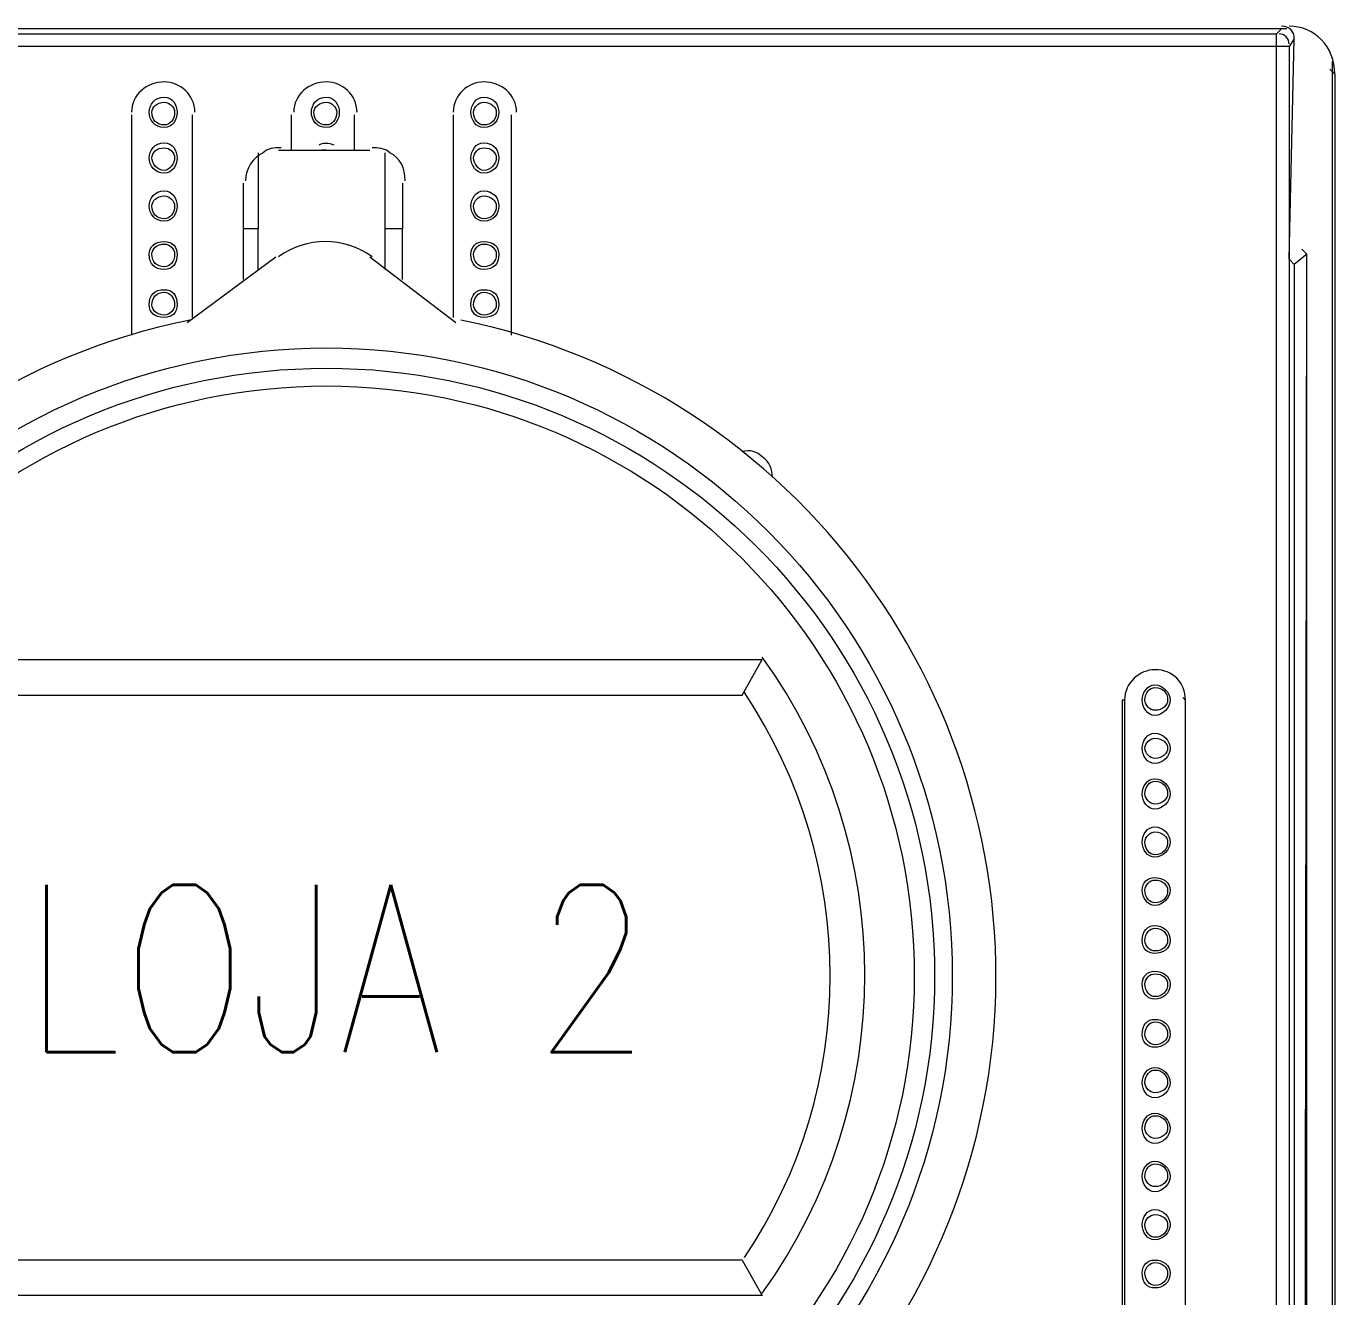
# Model space of a CAD drawing. Header units: metres. Extents: x 2999 to 3164, y 1641 to 1678.
# Drawn here: x 3003.373 to 3004.174, y 1651.827 to 1652.605 of the extents above; entities that cross this region are included whole.
import ezdxf

# ---------------------------------------------------------------- set-up
doc = ezdxf.new("R2010")
doc.units = ezdxf.units.M
doc.linetypes.add('CONTORNO_QUADRO_T', pattern=[0.35, 0.2, -0.15])
doc.styles.add('ROMANS', font='ROMANS.shx', dxfattribs={"width": 0.8, "height": 0.1})

msp = doc.modelspace()

# ---------------------------------------------------------------- linework, layer by layer
at = {"color": 7, "linetype": 'Continuous', "lineweight": 20, "true_color": 0x000007}
for points in [[(3004.14495, 1652.60358), (3002.96392, 1652.60358), (3002.96392, 1652.60358)], [(3004.14185, 1652.60358), (3002.96702, 1652.60358), (3002.96702, 1652.60358)], [(3004.13874, 1652.60047), (3004.14185, 1652.60358), (3004.14185, 1652.60358)], [(3002.96857, 1652.60047), (3004.13874, 1652.60047), (3004.13874, 1652.60047)], [(3004.13874, 1652.59271), (3002.96857, 1652.59271), (3002.96857, 1652.60047)], [(3004.1465, 1652.59271), (3004.13874, 1652.59271), (3004.13874, 1652.60047)], [(3004.14961, 1652.45925), (3004.1465, 1652.46235), (3004.14961, 1652.59737), (3004.1465, 1652.59271), (3004.1465, 1650.87005)], [(3004.13874, 1650.87005), (3004.13874, 1652.59271), (3004.13874, 1652.59271)], [(3004.17444, 1652.57564), (3004.17133, 1652.57875), (3004.17133, 1652.57875)], [(3004.17288, 1652.5834), (3004.17288, 1650.15771), (3004.17288, 1650.15771)], [(3004.17444, 1652.57564), (3004.17444, 1650.15616), (3004.17444, 1650.15616)], [(3003.43726, 1652.55081), (3003.43726, 1652.41579), (3003.43726, 1652.41579)], [(3003.47451, 1652.42666), (3003.47451, 1652.55081), (3003.47451, 1652.55081)], [(3003.53503, 1652.55081), (3003.53503, 1652.52909), (3003.53503, 1652.52909)], [(3003.57383, 1652.52909), (3003.57383, 1652.55081), (3003.57383, 1652.55081)], [(3003.63436, 1652.55081), (3003.63436, 1652.42666), (3003.63436, 1652.42666)], [(3003.67005, 1652.41579), (3003.67005, 1652.55081), (3003.67005, 1652.55081)], [(3003.52727, 1652.52909), (3003.58314, 1652.52909), (3003.58314, 1652.52909)], [(3003.55676, 1652.52909), (3003.55521, 1652.52909), (3003.55366, 1652.52909)], [(3003.51486, 1652.52753), (3003.51486, 1652.48097), (3003.51486, 1652.48097)], [(3003.59246, 1652.52753), (3003.59246, 1652.48097), (3003.59246, 1652.48097)], [(3003.50555, 1652.50891), (3003.50555, 1652.48097), (3003.50555, 1652.48097)], [(3003.60332, 1652.50891), (3003.60332, 1652.48097), (3003.60332, 1652.48097)], [(3003.51486, 1652.45614), (3003.51486, 1652.48097), (3003.50555, 1652.48097), (3003.50555, 1652.44994)], [(3003.60332, 1652.44994), (3003.60332, 1652.48097), (3003.59246, 1652.48097), (3003.59246, 1652.45614)], [(3004.15736, 1650.21979), (3004.15736, 1652.46546), (3004.14961, 1652.45925), (3004.14961, 1650.21979)], [(3004.15736, 1650.21979), (3004.15426, 1650.22134), (3004.15736, 1652.46546), (3004.15426, 1652.46856)], [(3003.4714, 1652.42355), (3003.52572, 1652.4639), (3003.52572, 1652.4639)], [(3003.58314, 1652.4639), (3003.63591, 1652.42355), (3003.63591, 1652.42355)], [(3003.28672, 1652.21714), (3003.8237, 1652.21714), (3003.8237, 1652.21714)], [(3003.29759, 1652.19542), (3003.81128, 1652.19542), (3003.8237, 1652.21714)], [(3004.04562, 1652.19231), (3004.04407, 1652.19231), (3004.04407, 1652.19231)], [(3004.04407, 1652.19231), (3004.04407, 1651.53273), (3004.04407, 1651.53273)], [(3004.04562, 1652.19231), (3004.04562, 1651.53273), (3004.04562, 1651.53273)], [(3004.08287, 1652.19231), (3004.08132, 1652.19386), (3004.08132, 1652.19386)], [(3004.08287, 1651.53273), (3004.08287, 1652.19231), (3004.08287, 1652.19231)], [(3004.08287, 1651.53273), (3004.08287, 1652.19231), (3004.08287, 1652.19231)], [(3003.81128, 1651.84933), (3003.29759, 1651.84933), (3003.29759, 1651.84933)], [(3003.81128, 1651.84933), (3003.8237, 1651.8276), (3003.8237, 1651.8276)], [(3003.8237, 1651.8276), (3003.28672, 1651.8276), (3003.28672, 1651.8276)]]:
    msp.add_lwpolyline(points, dxfattribs=at)
for points in [[(3004.14961, 1652.59737), (3004.14961, 1652.60203), (3004.1465, 1652.60513), (3004.14185, 1652.60513)], [(3004.17444, 1652.57564), (3004.17444, 1652.59271), (3004.16202, 1652.60513), (3004.1465, 1652.60513)], [(3004.17444, 1652.57564), (3004.17444, 1652.59271), (3004.16202, 1652.60513), (3004.1465, 1652.60513)], [(3004.1465, 1652.59427), (3004.1465, 1652.59737), (3004.1434, 1652.60047), (3004.14029, 1652.60047)], [(3003.52883, 1652.53064), (3003.52417, 1652.53064), (3003.52107, 1652.53064), (3003.51796, 1652.52753)], [(3003.56142, 1652.53219), (3003.55831, 1652.53374), (3003.55366, 1652.53374), (3003.55211, 1652.53219)], [(3003.59556, 1652.52753), (3003.59246, 1652.53064), (3003.5878, 1652.53064), (3003.5847, 1652.53064)], [(3003.51796, 1652.52753), (3003.51175, 1652.52443), (3003.5071, 1652.51822), (3003.5071, 1652.51046)], [(3003.60487, 1652.51046), (3003.60487, 1652.51822), (3003.60177, 1652.52443), (3003.59556, 1652.52753)], [(3003.5847, 1652.4639), (3003.56762, 1652.47632), (3003.54435, 1652.47632), (3003.52727, 1652.4639)], [(3003.8237, 1651.82916), (3003.9075, 1651.94555), (3003.9075, 1652.1023), (3003.8237, 1652.2187)], [(3003.81283, 1651.85088), (3003.88267, 1651.95486), (3003.88267, 1652.09144), (3003.81283, 1652.19697)]]:
    msp.add_open_spline(points, degree=3, dxfattribs=at)
for points, knots in [([(3003.47606, 1652.55236), (3003.47606, 1652.56323), (3003.46675, 1652.57099), (3003.45744, 1652.57099), (3003.45744, 1652.57099), (3003.44657, 1652.57099), (3003.43726, 1652.56323), (3003.43726, 1652.55236)], [0, 0, 0, 0, 0.125, 0.125, 0.125, 0.125001, 1, 1, 1, 1]), ([(3003.57538, 1652.55236), (3003.57538, 1652.56323), (3003.56607, 1652.57099), (3003.55676, 1652.57099), (3003.55676, 1652.57099), (3003.5459, 1652.57099), (3003.53659, 1652.56323), (3003.53659, 1652.55236)], [0, 0, 0, 0, 0.125, 0.125, 0.125, 0.125001, 1, 1, 1, 1]), ([(3003.67316, 1652.55236), (3003.67316, 1652.56323), (3003.66385, 1652.57099), (3003.65298, 1652.57099), (3003.65298, 1652.57099), (3003.64367, 1652.57099), (3003.63436, 1652.56323), (3003.63436, 1652.55236)], [0, 0, 0, 0, 0.125, 0.125, 0.125, 0.125001, 1, 1, 1, 1]), ([(3003.4652, 1652.55236), (3003.4652, 1652.55702), (3003.46209, 1652.56168), (3003.45744, 1652.56168), (3003.45744, 1652.56168), (3003.45123, 1652.56168), (3003.44812, 1652.55702), (3003.44812, 1652.55236), (3003.44812, 1652.55236), (3003.44812, 1652.54771), (3003.45123, 1652.54305), (3003.45744, 1652.54305), (3003.45744, 1652.54305), (3003.46209, 1652.54305), (3003.4652, 1652.54771), (3003.4652, 1652.55236)], [0, 0, 0, 0, 0.0625, 0.0625, 0.0625, 0.062501, 0.125, 0.125, 0.125, 0.125001, 0.1875, 0.1875, 0.1875, 0.187501, 1, 1, 1, 1]), ([(3003.56452, 1652.55236), (3003.56452, 1652.55702), (3003.56142, 1652.56168), (3003.55676, 1652.56168), (3003.55676, 1652.56168), (3003.55055, 1652.56168), (3003.54745, 1652.55702), (3003.54745, 1652.55236), (3003.54745, 1652.55236), (3003.54745, 1652.54771), (3003.55055, 1652.54305), (3003.55676, 1652.54305), (3003.55676, 1652.54305), (3003.56142, 1652.54305), (3003.56452, 1652.54771), (3003.56452, 1652.55236)], [0, 0, 0, 0, 0.0625, 0.0625, 0.0625, 0.062501, 0.125, 0.125, 0.125, 0.125001, 0.1875, 0.1875, 0.1875, 0.187501, 1, 1, 1, 1]), ([(3003.66229, 1652.55236), (3003.66229, 1652.55702), (3003.65919, 1652.56168), (3003.65298, 1652.56168), (3003.65298, 1652.56168), (3003.64833, 1652.56168), (3003.64522, 1652.55702), (3003.64522, 1652.55236), (3003.64522, 1652.55236), (3003.64522, 1652.54771), (3003.64833, 1652.54305), (3003.65298, 1652.54305), (3003.65298, 1652.54305), (3003.65919, 1652.54305), (3003.66229, 1652.54771), (3003.66229, 1652.55236)], [0, 0, 0, 0, 0.0625, 0.0625, 0.0625, 0.062501, 0.125, 0.125, 0.125, 0.125001, 0.1875, 0.1875, 0.1875, 0.187501, 1, 1, 1, 1]), ([(3003.46364, 1652.55236), (3003.46364, 1652.55547), (3003.46054, 1652.55857), (3003.45744, 1652.55857), (3003.45744, 1652.55857), (3003.45278, 1652.55857), (3003.44968, 1652.55547), (3003.44968, 1652.55236), (3003.44968, 1652.55236), (3003.44968, 1652.54771), (3003.45278, 1652.5446), (3003.45744, 1652.5446), (3003.45744, 1652.5446), (3003.46054, 1652.5446), (3003.46364, 1652.54771), (3003.46364, 1652.55236)], [0, 0, 0, 0, 0.0625, 0.0625, 0.0625, 0.062501, 0.125, 0.125, 0.125, 0.125001, 0.1875, 0.1875, 0.1875, 0.187501, 1, 1, 1, 1]), ([(3003.56297, 1652.55236), (3003.56297, 1652.55547), (3003.55987, 1652.55857), (3003.55676, 1652.55857), (3003.55676, 1652.55857), (3003.55211, 1652.55857), (3003.549, 1652.55547), (3003.549, 1652.55236), (3003.549, 1652.55236), (3003.549, 1652.54771), (3003.55211, 1652.5446), (3003.55676, 1652.5446), (3003.55676, 1652.5446), (3003.55987, 1652.5446), (3003.56297, 1652.54771), (3003.56297, 1652.55236)], [0, 0, 0, 0, 0.0625, 0.0625, 0.0625, 0.062501, 0.125, 0.125, 0.125, 0.125001, 0.1875, 0.1875, 0.1875, 0.187501, 1, 1, 1, 1]), ([(3003.66074, 1652.55236), (3003.66074, 1652.55547), (3003.65764, 1652.55857), (3003.65298, 1652.55857), (3003.65298, 1652.55857), (3003.64988, 1652.55857), (3003.64677, 1652.55547), (3003.64677, 1652.55236), (3003.64677, 1652.55236), (3003.64677, 1652.54771), (3003.64988, 1652.5446), (3003.65298, 1652.5446), (3003.65298, 1652.5446), (3003.65764, 1652.5446), (3003.66074, 1652.54771), (3003.66074, 1652.55236)], [0, 0, 0, 0, 0.0625, 0.0625, 0.0625, 0.062501, 0.125, 0.125, 0.125, 0.125001, 0.1875, 0.1875, 0.1875, 0.187501, 1, 1, 1, 1]), ([(3003.4652, 1652.52443), (3003.4652, 1652.52909), (3003.46209, 1652.53374), (3003.45744, 1652.53374), (3003.45744, 1652.53374), (3003.45123, 1652.53374), (3003.44812, 1652.52909), (3003.44812, 1652.52443), (3003.44812, 1652.52443), (3003.44812, 1652.51977), (3003.45123, 1652.51512), (3003.45744, 1652.51512), (3003.45744, 1652.51512), (3003.46209, 1652.51512), (3003.4652, 1652.51977), (3003.4652, 1652.52443)], [0, 0, 0, 0, 0.0625, 0.0625, 0.0625, 0.062501, 0.125, 0.125, 0.125, 0.125001, 0.1875, 0.1875, 0.1875, 0.187501, 1, 1, 1, 1]), ([(3003.46364, 1652.52443), (3003.46364, 1652.52753), (3003.46054, 1652.53064), (3003.45744, 1652.53064), (3003.45744, 1652.53064), (3003.45278, 1652.53064), (3003.44968, 1652.52753), (3003.44968, 1652.52443), (3003.44968, 1652.52443), (3003.44968, 1652.52133), (3003.45278, 1652.51667), (3003.45744, 1652.51667), (3003.45744, 1652.51667), (3003.46054, 1652.51667), (3003.46364, 1652.52133), (3003.46364, 1652.52443)], [0, 0, 0, 0, 0.0625, 0.0625, 0.0625, 0.062501, 0.125, 0.125, 0.125, 0.125001, 0.1875, 0.1875, 0.1875, 0.187501, 1, 1, 1, 1]), ([(3003.66229, 1652.52443), (3003.66229, 1652.52909), (3003.65919, 1652.53374), (3003.65298, 1652.53374), (3003.65298, 1652.53374), (3003.64833, 1652.53374), (3003.64522, 1652.52909), (3003.64522, 1652.52443), (3003.64522, 1652.52443), (3003.64522, 1652.51977), (3003.64833, 1652.51512), (3003.65298, 1652.51512), (3003.65298, 1652.51512), (3003.65919, 1652.51512), (3003.66229, 1652.51977), (3003.66229, 1652.52443)], [0, 0, 0, 0, 0.0625, 0.0625, 0.0625, 0.062501, 0.125, 0.125, 0.125, 0.125001, 0.1875, 0.1875, 0.1875, 0.187501, 1, 1, 1, 1]), ([(3003.66074, 1652.52443), (3003.66074, 1652.52753), (3003.65764, 1652.53064), (3003.65298, 1652.53064), (3003.65298, 1652.53064), (3003.64988, 1652.53064), (3003.64677, 1652.52753), (3003.64677, 1652.52443), (3003.64677, 1652.52443), (3003.64677, 1652.52133), (3003.64988, 1652.51667), (3003.65298, 1652.51667), (3003.65298, 1652.51667), (3003.65764, 1652.51667), (3003.66074, 1652.52133), (3003.66074, 1652.52443)], [0, 0, 0, 0, 0.0625, 0.0625, 0.0625, 0.062501, 0.125, 0.125, 0.125, 0.125001, 0.1875, 0.1875, 0.1875, 0.187501, 1, 1, 1, 1]), ([(3003.4652, 1652.49494), (3003.4652, 1652.4996), (3003.46209, 1652.50425), (3003.45744, 1652.50425), (3003.45744, 1652.50425), (3003.45123, 1652.50425), (3003.44812, 1652.4996), (3003.44812, 1652.49494), (3003.44812, 1652.49494), (3003.44812, 1652.49029), (3003.45123, 1652.48563), (3003.45744, 1652.48563), (3003.45744, 1652.48563), (3003.46209, 1652.48563), (3003.4652, 1652.49029), (3003.4652, 1652.49494)], [0, 0, 0, 0, 0.0625, 0.0625, 0.0625, 0.062501, 0.125, 0.125, 0.125, 0.125001, 0.1875, 0.1875, 0.1875, 0.187501, 1, 1, 1, 1]), ([(3003.46364, 1652.49494), (3003.46364, 1652.49805), (3003.46054, 1652.50115), (3003.45744, 1652.50115), (3003.45744, 1652.50115), (3003.45278, 1652.50115), (3003.44968, 1652.49805), (3003.44968, 1652.49494), (3003.44968, 1652.49494), (3003.44968, 1652.49029), (3003.45278, 1652.48718), (3003.45744, 1652.48718), (3003.45744, 1652.48718), (3003.46054, 1652.48718), (3003.46364, 1652.49029), (3003.46364, 1652.49494)], [0, 0, 0, 0, 0.0625, 0.0625, 0.0625, 0.062501, 0.125, 0.125, 0.125, 0.125001, 0.1875, 0.1875, 0.1875, 0.187501, 1, 1, 1, 1]), ([(3003.66229, 1652.49494), (3003.66229, 1652.4996), (3003.65919, 1652.50425), (3003.65298, 1652.50425), (3003.65298, 1652.50425), (3003.64833, 1652.50425), (3003.64522, 1652.4996), (3003.64522, 1652.49494), (3003.64522, 1652.49494), (3003.64522, 1652.49029), (3003.64833, 1652.48563), (3003.65298, 1652.48563), (3003.65298, 1652.48563), (3003.65919, 1652.48563), (3003.66229, 1652.49029), (3003.66229, 1652.49494)], [0, 0, 0, 0, 0.0625, 0.0625, 0.0625, 0.062501, 0.125, 0.125, 0.125, 0.125001, 0.1875, 0.1875, 0.1875, 0.187501, 1, 1, 1, 1]), ([(3003.66074, 1652.49494), (3003.66074, 1652.49805), (3003.65764, 1652.50115), (3003.65298, 1652.50115), (3003.65298, 1652.50115), (3003.64988, 1652.50115), (3003.64677, 1652.49805), (3003.64677, 1652.49494), (3003.64677, 1652.49494), (3003.64677, 1652.49029), (3003.64988, 1652.48718), (3003.65298, 1652.48718), (3003.65298, 1652.48718), (3003.65764, 1652.48718), (3003.66074, 1652.49029), (3003.66074, 1652.49494)], [0, 0, 0, 0, 0.0625, 0.0625, 0.0625, 0.062501, 0.125, 0.125, 0.125, 0.125001, 0.1875, 0.1875, 0.1875, 0.187501, 1, 1, 1, 1]), ([(3003.4652, 1652.46546), (3003.4652, 1652.47011), (3003.46209, 1652.47321), (3003.45744, 1652.47321), (3003.45744, 1652.47321), (3003.45123, 1652.47321), (3003.44812, 1652.47011), (3003.44812, 1652.46546), (3003.44812, 1652.46546), (3003.44812, 1652.45925), (3003.45123, 1652.45614), (3003.45744, 1652.45614), (3003.45744, 1652.45614), (3003.46209, 1652.45614), (3003.4652, 1652.45925), (3003.4652, 1652.46546)], [0, 0, 0, 0, 0.0625, 0.0625, 0.0625, 0.062501, 0.125, 0.125, 0.125, 0.125001, 0.1875, 0.1875, 0.1875, 0.187501, 1, 1, 1, 1]), ([(3003.66229, 1652.46546), (3003.66229, 1652.47011), (3003.65919, 1652.47321), (3003.65298, 1652.47321), (3003.65298, 1652.47321), (3003.64833, 1652.47321), (3003.64522, 1652.47011), (3003.64522, 1652.46546), (3003.64522, 1652.46546), (3003.64522, 1652.45925), (3003.64833, 1652.45614), (3003.65298, 1652.45614), (3003.65298, 1652.45614), (3003.65919, 1652.45614), (3003.66229, 1652.45925), (3003.66229, 1652.46546)], [0, 0, 0, 0, 0.0625, 0.0625, 0.0625, 0.062501, 0.125, 0.125, 0.125, 0.125001, 0.1875, 0.1875, 0.1875, 0.187501, 1, 1, 1, 1]), ([(3003.46364, 1652.46546), (3003.46364, 1652.46856), (3003.46054, 1652.47166), (3003.45744, 1652.47166), (3003.45744, 1652.47166), (3003.45278, 1652.47166), (3003.44968, 1652.46856), (3003.44968, 1652.46546), (3003.44968, 1652.46546), (3003.44968, 1652.4608), (3003.45278, 1652.4577), (3003.45744, 1652.4577), (3003.45744, 1652.4577), (3003.46054, 1652.4577), (3003.46364, 1652.4608), (3003.46364, 1652.46546)], [0, 0, 0, 0, 0.0625, 0.0625, 0.0625, 0.062501, 0.125, 0.125, 0.125, 0.125001, 0.1875, 0.1875, 0.1875, 0.187501, 1, 1, 1, 1]), ([(3003.66074, 1652.46546), (3003.66074, 1652.46856), (3003.65764, 1652.47166), (3003.65298, 1652.47166), (3003.65298, 1652.47166), (3003.64988, 1652.47166), (3003.64677, 1652.46856), (3003.64677, 1652.46546), (3003.64677, 1652.46546), (3003.64677, 1652.4608), (3003.64988, 1652.4577), (3003.65298, 1652.4577), (3003.65298, 1652.4577), (3003.65764, 1652.4577), (3003.66074, 1652.4608), (3003.66074, 1652.46546)], [0, 0, 0, 0, 0.0625, 0.0625, 0.0625, 0.062501, 0.125, 0.125, 0.125, 0.125001, 0.1875, 0.1875, 0.1875, 0.187501, 1, 1, 1, 1]), ([(3003.4652, 1652.43442), (3003.4652, 1652.44062), (3003.46209, 1652.44373), (3003.45744, 1652.44373), (3003.45744, 1652.44373), (3003.45123, 1652.44373), (3003.44812, 1652.44062), (3003.44812, 1652.43442), (3003.44812, 1652.43442), (3003.44812, 1652.42976), (3003.45123, 1652.42666), (3003.45744, 1652.42666), (3003.45744, 1652.42666), (3003.46209, 1652.42666), (3003.4652, 1652.42976), (3003.4652, 1652.43442)], [0, 0, 0, 0, 0.0625, 0.0625, 0.0625, 0.062501, 0.125, 0.125, 0.125, 0.125001, 0.1875, 0.1875, 0.1875, 0.187501, 1, 1, 1, 1]), ([(3003.46364, 1652.43442), (3003.46364, 1652.43907), (3003.46054, 1652.44218), (3003.45744, 1652.44218), (3003.45744, 1652.44218), (3003.45278, 1652.44218), (3003.44968, 1652.43907), (3003.44968, 1652.43442), (3003.44968, 1652.43442), (3003.44968, 1652.43131), (3003.45278, 1652.42821), (3003.45744, 1652.42821), (3003.45744, 1652.42821), (3003.46054, 1652.42821), (3003.46364, 1652.43131), (3003.46364, 1652.43442)], [0, 0, 0, 0, 0.0625, 0.0625, 0.0625, 0.062501, 0.125, 0.125, 0.125, 0.125001, 0.1875, 0.1875, 0.1875, 0.187501, 1, 1, 1, 1]), ([(3003.66229, 1652.43442), (3003.66229, 1652.44062), (3003.65919, 1652.44373), (3003.65298, 1652.44373), (3003.65298, 1652.44373), (3003.64833, 1652.44373), (3003.64522, 1652.44062), (3003.64522, 1652.43442), (3003.64522, 1652.43442), (3003.64522, 1652.42976), (3003.64833, 1652.42666), (3003.65298, 1652.42666), (3003.65298, 1652.42666), (3003.65919, 1652.42666), (3003.66229, 1652.42976), (3003.66229, 1652.43442)], [0, 0, 0, 0, 0.0625, 0.0625, 0.0625, 0.062501, 0.125, 0.125, 0.125, 0.125001, 0.1875, 0.1875, 0.1875, 0.187501, 1, 1, 1, 1]), ([(3003.66074, 1652.43442), (3003.66074, 1652.43907), (3003.65764, 1652.44218), (3003.65298, 1652.44218), (3003.65298, 1652.44218), (3003.64988, 1652.44218), (3003.64677, 1652.43907), (3003.64677, 1652.43442), (3003.64677, 1652.43442), (3003.64677, 1652.43131), (3003.64988, 1652.42821), (3003.65298, 1652.42821), (3003.65298, 1652.42821), (3003.65764, 1652.42821), (3003.66074, 1652.43131), (3003.66074, 1652.43442)], [0, 0, 0, 0, 0.0625, 0.0625, 0.0625, 0.062501, 0.125, 0.125, 0.125, 0.125001, 0.1875, 0.1875, 0.1875, 0.187501, 1, 1, 1, 1]), ([(3003.47296, 1652.4251), (3003.26655, 1652.3832), (3003.12687, 1652.19076), (3003.1486, 1651.9828), (3003.1486, 1651.9828), (3003.16877, 1651.77329), (3003.3457, 1651.61344), (3003.55676, 1651.61344), (3003.55676, 1651.61344), (3003.76627, 1651.61344), (3003.9432, 1651.77329), (3003.96492, 1651.9828), (3003.96492, 1651.9828), (3003.9851, 1652.19076), (3003.84542, 1652.3832), (3003.63901, 1652.4251)], [0, 0, 0, 0, 0.0625, 0.0625, 0.0625, 0.062501, 0.125, 0.125, 0.125, 0.125001, 0.1875, 0.1875, 0.1875, 0.187501, 1, 1, 1, 1]), ([(3003.94009, 1652.02315), (3003.94009, 1652.23577), (3003.76783, 1652.40803), (3003.55676, 1652.40803), (3003.55676, 1652.40803), (3003.34414, 1652.40803), (3003.17188, 1652.23577), (3003.17188, 1652.02315), (3003.17188, 1652.02315), (3003.17188, 1651.81209), (3003.34414, 1651.63982), (3003.55676, 1651.63982), (3003.55676, 1651.63982), (3003.76783, 1651.63982), (3003.94009, 1651.81209), (3003.94009, 1652.02315)], [0, 0, 0, 0, 0.0625, 0.0625, 0.0625, 0.062501, 0.125, 0.125, 0.125, 0.125001, 0.1875, 0.1875, 0.1875, 0.187501, 1, 1, 1, 1]), ([(3003.92923, 1652.02315), (3003.92923, 1652.22956), (3003.76162, 1652.39562), (3003.55676, 1652.39562), (3003.55676, 1652.39562), (3003.35035, 1652.39562), (3003.18429, 1652.22956), (3003.18429, 1652.02315), (3003.18429, 1652.02315), (3003.18429, 1651.81829), (3003.35035, 1651.65068), (3003.55676, 1651.65068), (3003.55676, 1651.65068), (3003.76162, 1651.65068), (3003.92923, 1651.81829), (3003.92923, 1652.02315)], [0, 0, 0, 0, 0.0625, 0.0625, 0.0625, 0.062501, 0.125, 0.125, 0.125, 0.125001, 0.1875, 0.1875, 0.1875, 0.187501, 1, 1, 1, 1]), ([(3003.91681, 1652.02315), (3003.91681, 1652.22335), (3003.75541, 1652.38475), (3003.55676, 1652.38475), (3003.55676, 1652.38475), (3003.35656, 1652.38475), (3003.19516, 1652.22335), (3003.19516, 1652.02315), (3003.19516, 1652.02315), (3003.19516, 1651.8245), (3003.35656, 1651.6631), (3003.55676, 1651.6631), (3003.55676, 1651.6631), (3003.75541, 1651.6631), (3003.91681, 1651.8245), (3003.91681, 1652.02315)], [0, 0, 0, 0, 0.0625, 0.0625, 0.0625, 0.062501, 0.125, 0.125, 0.125, 0.125001, 0.1875, 0.1875, 0.1875, 0.187501, 1, 1, 1, 1]), ([(3003.8299, 1652.32888), (3003.8299, 1652.33354), (3003.82835, 1652.3382), (3003.8237, 1652.3413), (3003.8237, 1652.3413), (3003.82059, 1652.3444), (3003.81594, 1652.34596), (3003.81128, 1652.3444)], [0, 0, 0, 0, 0.125, 0.125, 0.125, 0.125001, 1, 1, 1, 1]), ([(3004.08287, 1652.19231), (3004.08287, 1652.20318), (3004.07511, 1652.21094), (3004.06425, 1652.21094), (3004.06425, 1652.21094), (3004.05494, 1652.21094), (3004.04562, 1652.20318), (3004.04562, 1652.19231)], [0, 0, 0, 0, 0.125, 0.125, 0.125, 0.125001, 1, 1, 1, 1]), ([(3004.08287, 1652.19231), (3004.08287, 1652.20318), (3004.07511, 1652.21094), (3004.06425, 1652.21094), (3004.06425, 1652.21094), (3004.05494, 1652.21094), (3004.04562, 1652.20318), (3004.04562, 1652.19231)], [0, 0, 0, 0, 0.125, 0.125, 0.125, 0.125001, 1, 1, 1, 1]), ([(3004.07356, 1652.19231), (3004.07356, 1652.19697), (3004.0689, 1652.20162), (3004.06425, 1652.20162), (3004.06425, 1652.20162), (3004.05959, 1652.20162), (3004.05649, 1652.19697), (3004.05649, 1652.19231), (3004.05649, 1652.19231), (3004.05649, 1652.18766), (3004.05959, 1652.183), (3004.06425, 1652.183), (3004.06425, 1652.183), (3004.0689, 1652.183), (3004.07356, 1652.18766), (3004.07356, 1652.19231)], [0, 0, 0, 0, 0.0625, 0.0625, 0.0625, 0.062501, 0.125, 0.125, 0.125, 0.125001, 0.1875, 0.1875, 0.1875, 0.187501, 1, 1, 1, 1]), ([(3004.07201, 1652.19231), (3004.07201, 1652.19697), (3004.0689, 1652.20007), (3004.06425, 1652.20007), (3004.06425, 1652.20007), (3004.06114, 1652.20007), (3004.05804, 1652.19697), (3004.05804, 1652.19231), (3004.05804, 1652.19231), (3004.05804, 1652.18921), (3004.06114, 1652.1861), (3004.06425, 1652.1861), (3004.06425, 1652.1861), (3004.0689, 1652.1861), (3004.07201, 1652.18921), (3004.07201, 1652.19231)], [0, 0, 0, 0, 0.0625, 0.0625, 0.0625, 0.062501, 0.125, 0.125, 0.125, 0.125001, 0.1875, 0.1875, 0.1875, 0.187501, 1, 1, 1, 1]), ([(3004.07356, 1652.16283), (3004.07356, 1652.16748), (3004.0689, 1652.17214), (3004.06425, 1652.17214), (3004.06425, 1652.17214), (3004.05959, 1652.17214), (3004.05649, 1652.16748), (3004.05649, 1652.16283), (3004.05649, 1652.16283), (3004.05649, 1652.15817), (3004.05959, 1652.15351), (3004.06425, 1652.15351), (3004.06425, 1652.15351), (3004.0689, 1652.15351), (3004.07356, 1652.15817), (3004.07356, 1652.16283)], [0, 0, 0, 0, 0.0625, 0.0625, 0.0625, 0.062501, 0.125, 0.125, 0.125, 0.125001, 0.1875, 0.1875, 0.1875, 0.187501, 1, 1, 1, 1]), ([(3004.07201, 1652.16283), (3004.07201, 1652.16593), (3004.0689, 1652.16903), (3004.06425, 1652.16903), (3004.06425, 1652.16903), (3004.06114, 1652.16903), (3004.05804, 1652.16593), (3004.05804, 1652.16283), (3004.05804, 1652.16283), (3004.05804, 1652.15972), (3004.06114, 1652.15662), (3004.06425, 1652.15662), (3004.06425, 1652.15662), (3004.0689, 1652.15662), (3004.07201, 1652.15972), (3004.07201, 1652.16283)], [0, 0, 0, 0, 0.0625, 0.0625, 0.0625, 0.062501, 0.125, 0.125, 0.125, 0.125001, 0.1875, 0.1875, 0.1875, 0.187501, 1, 1, 1, 1]), ([(3004.07356, 1652.13489), (3004.07356, 1652.13955), (3004.0689, 1652.1442), (3004.06425, 1652.1442), (3004.06425, 1652.1442), (3004.05959, 1652.1442), (3004.05649, 1652.13955), (3004.05649, 1652.13489), (3004.05649, 1652.13489), (3004.05649, 1652.13023), (3004.05959, 1652.12558), (3004.06425, 1652.12558), (3004.06425, 1652.12558), (3004.0689, 1652.12558), (3004.07356, 1652.13023), (3004.07356, 1652.13489)], [0, 0, 0, 0, 0.0625, 0.0625, 0.0625, 0.062501, 0.125, 0.125, 0.125, 0.125001, 0.1875, 0.1875, 0.1875, 0.187501, 1, 1, 1, 1]), ([(3004.07201, 1652.13489), (3004.07201, 1652.13955), (3004.0689, 1652.14265), (3004.06425, 1652.14265), (3004.06425, 1652.14265), (3004.06114, 1652.14265), (3004.05804, 1652.13955), (3004.05804, 1652.13489), (3004.05804, 1652.13489), (3004.05804, 1652.13179), (3004.06114, 1652.12868), (3004.06425, 1652.12868), (3004.06425, 1652.12868), (3004.0689, 1652.12868), (3004.07201, 1652.13179), (3004.07201, 1652.13489)], [0, 0, 0, 0, 0.0625, 0.0625, 0.0625, 0.062501, 0.125, 0.125, 0.125, 0.125001, 0.1875, 0.1875, 0.1875, 0.187501, 1, 1, 1, 1]), ([(3004.07356, 1652.1054), (3004.07356, 1652.11006), (3004.0689, 1652.11472), (3004.06425, 1652.11472), (3004.06425, 1652.11472), (3004.05959, 1652.11472), (3004.05649, 1652.11006), (3004.05649, 1652.1054), (3004.05649, 1652.1054), (3004.05649, 1652.10075), (3004.05959, 1652.09609), (3004.06425, 1652.09609), (3004.06425, 1652.09609), (3004.0689, 1652.09609), (3004.07356, 1652.10075), (3004.07356, 1652.1054)], [0, 0, 0, 0, 0.0625, 0.0625, 0.0625, 0.062501, 0.125, 0.125, 0.125, 0.125001, 0.1875, 0.1875, 0.1875, 0.187501, 1, 1, 1, 1]), ([(3004.07201, 1652.1054), (3004.07201, 1652.10851), (3004.0689, 1652.11161), (3004.06425, 1652.11161), (3004.06425, 1652.11161), (3004.06114, 1652.11161), (3004.05804, 1652.10851), (3004.05804, 1652.1054), (3004.05804, 1652.1054), (3004.05804, 1652.10075), (3004.06114, 1652.09764), (3004.06425, 1652.09764), (3004.06425, 1652.09764), (3004.0689, 1652.09764), (3004.07201, 1652.10075), (3004.07201, 1652.1054)], [0, 0, 0, 0, 0.0625, 0.0625, 0.0625, 0.062501, 0.125, 0.125, 0.125, 0.125001, 0.1875, 0.1875, 0.1875, 0.187501, 1, 1, 1, 1]), ([(3004.07356, 1652.07592), (3004.07356, 1652.08057), (3004.0689, 1652.08368), (3004.06425, 1652.08368), (3004.06425, 1652.08368), (3004.05959, 1652.08368), (3004.05649, 1652.08057), (3004.05649, 1652.07592), (3004.05649, 1652.07592), (3004.05649, 1652.07126), (3004.05959, 1652.0666), (3004.06425, 1652.0666), (3004.06425, 1652.0666), (3004.0689, 1652.0666), (3004.07356, 1652.07126), (3004.07356, 1652.07592)], [0, 0, 0, 0, 0.0625, 0.0625, 0.0625, 0.062501, 0.125, 0.125, 0.125, 0.125001, 0.1875, 0.1875, 0.1875, 0.187501, 1, 1, 1, 1]), ([(3004.07201, 1652.07592), (3004.07201, 1652.07902), (3004.0689, 1652.08212), (3004.06425, 1652.08212), (3004.06425, 1652.08212), (3004.06114, 1652.08212), (3004.05804, 1652.07902), (3004.05804, 1652.07592), (3004.05804, 1652.07592), (3004.05804, 1652.07126), (3004.06114, 1652.06816), (3004.06425, 1652.06816), (3004.06425, 1652.06816), (3004.0689, 1652.06816), (3004.07201, 1652.07126), (3004.07201, 1652.07592)], [0, 0, 0, 0, 0.0625, 0.0625, 0.0625, 0.062501, 0.125, 0.125, 0.125, 0.125001, 0.1875, 0.1875, 0.1875, 0.187501, 1, 1, 1, 1]), ([(3004.07356, 1652.04488), (3004.07356, 1652.05109), (3004.0689, 1652.05419), (3004.06425, 1652.05419), (3004.06425, 1652.05419), (3004.05959, 1652.05419), (3004.05649, 1652.05109), (3004.05649, 1652.04488), (3004.05649, 1652.04488), (3004.05649, 1652.04022), (3004.05959, 1652.03712), (3004.06425, 1652.03712), (3004.06425, 1652.03712), (3004.0689, 1652.03712), (3004.07356, 1652.04022), (3004.07356, 1652.04488)], [0, 0, 0, 0, 0.0625, 0.0625, 0.0625, 0.062501, 0.125, 0.125, 0.125, 0.125001, 0.1875, 0.1875, 0.1875, 0.187501, 1, 1, 1, 1]), ([(3004.07201, 1652.04488), (3004.07201, 1652.04953), (3004.0689, 1652.05264), (3004.06425, 1652.05264), (3004.06425, 1652.05264), (3004.06114, 1652.05264), (3004.05804, 1652.04953), (3004.05804, 1652.04488), (3004.05804, 1652.04488), (3004.05804, 1652.04177), (3004.06114, 1652.03867), (3004.06425, 1652.03867), (3004.06425, 1652.03867), (3004.0689, 1652.03867), (3004.07201, 1652.04177), (3004.07201, 1652.04488)], [0, 0, 0, 0, 0.0625, 0.0625, 0.0625, 0.062501, 0.125, 0.125, 0.125, 0.125001, 0.1875, 0.1875, 0.1875, 0.187501, 1, 1, 1, 1]), ([(3004.07356, 1652.01849), (3004.07356, 1652.02315), (3004.0689, 1652.02625), (3004.06425, 1652.02625), (3004.06425, 1652.02625), (3004.05959, 1652.02625), (3004.05649, 1652.02315), (3004.05649, 1652.01849), (3004.05649, 1652.01849), (3004.05649, 1652.01229), (3004.05959, 1652.00918), (3004.06425, 1652.00918), (3004.06425, 1652.00918), (3004.0689, 1652.00918), (3004.07356, 1652.01229), (3004.07356, 1652.01849)], [0, 0, 0, 0, 0.0625, 0.0625, 0.0625, 0.062501, 0.125, 0.125, 0.125, 0.125001, 0.1875, 0.1875, 0.1875, 0.187501, 1, 1, 1, 1]), ([(3004.07201, 1652.01849), (3004.07201, 1652.0216), (3004.0689, 1652.0247), (3004.06425, 1652.0247), (3004.06425, 1652.0247), (3004.06114, 1652.0247), (3004.05804, 1652.0216), (3004.05804, 1652.01849), (3004.05804, 1652.01849), (3004.05804, 1652.01384), (3004.06114, 1652.01073), (3004.06425, 1652.01073), (3004.06425, 1652.01073), (3004.0689, 1652.01073), (3004.07201, 1652.01384), (3004.07201, 1652.01849)], [0, 0, 0, 0, 0.0625, 0.0625, 0.0625, 0.062501, 0.125, 0.125, 0.125, 0.125001, 0.1875, 0.1875, 0.1875, 0.187501, 1, 1, 1, 1]), ([(3004.07356, 1651.98746), (3004.07356, 1651.99366), (3004.0689, 1651.99677), (3004.06425, 1651.99677), (3004.06425, 1651.99677), (3004.05959, 1651.99677), (3004.05649, 1651.99366), (3004.05649, 1651.98746), (3004.05649, 1651.98746), (3004.05649, 1651.9828), (3004.05959, 1651.9797), (3004.06425, 1651.9797), (3004.06425, 1651.9797), (3004.0689, 1651.9797), (3004.07356, 1651.9828), (3004.07356, 1651.98746)], [0, 0, 0, 0, 0.0625, 0.0625, 0.0625, 0.062501, 0.125, 0.125, 0.125, 0.125001, 0.1875, 0.1875, 0.1875, 0.187501, 1, 1, 1, 1]), ([(3004.07201, 1651.98746), (3004.07201, 1651.99211), (3004.0689, 1651.99522), (3004.06425, 1651.99522), (3004.06425, 1651.99522), (3004.06114, 1651.99522), (3004.05804, 1651.99211), (3004.05804, 1651.98746), (3004.05804, 1651.98746), (3004.05804, 1651.98435), (3004.06114, 1651.98125), (3004.06425, 1651.98125), (3004.06425, 1651.98125), (3004.0689, 1651.98125), (3004.07201, 1651.98435), (3004.07201, 1651.98746)], [0, 0, 0, 0, 0.0625, 0.0625, 0.0625, 0.062501, 0.125, 0.125, 0.125, 0.125001, 0.1875, 0.1875, 0.1875, 0.187501, 1, 1, 1, 1]), ([(3004.07356, 1651.95797), (3004.07356, 1651.96262), (3004.0689, 1651.96728), (3004.06425, 1651.96728), (3004.06425, 1651.96728), (3004.05959, 1651.96728), (3004.05649, 1651.96262), (3004.05649, 1651.95797), (3004.05649, 1651.95797), (3004.05649, 1651.95331), (3004.05959, 1651.94866), (3004.06425, 1651.94866), (3004.06425, 1651.94866), (3004.0689, 1651.94866), (3004.07356, 1651.95331), (3004.07356, 1651.95797)], [0, 0, 0, 0, 0.0625, 0.0625, 0.0625, 0.062501, 0.125, 0.125, 0.125, 0.125001, 0.1875, 0.1875, 0.1875, 0.187501, 1, 1, 1, 1]), ([(3004.07201, 1651.95797), (3004.07201, 1651.96262), (3004.0689, 1651.96573), (3004.06425, 1651.96573), (3004.06425, 1651.96573), (3004.06114, 1651.96573), (3004.05804, 1651.96262), (3004.05804, 1651.95797), (3004.05804, 1651.95797), (3004.05804, 1651.95486), (3004.06114, 1651.95176), (3004.06425, 1651.95176), (3004.06425, 1651.95176), (3004.0689, 1651.95176), (3004.07201, 1651.95486), (3004.07201, 1651.95797)], [0, 0, 0, 0, 0.0625, 0.0625, 0.0625, 0.062501, 0.125, 0.125, 0.125, 0.125001, 0.1875, 0.1875, 0.1875, 0.187501, 1, 1, 1, 1]), ([(3004.07356, 1651.93003), (3004.07356, 1651.93469), (3004.0689, 1651.93935), (3004.06425, 1651.93935), (3004.06425, 1651.93935), (3004.05959, 1651.93935), (3004.05649, 1651.93469), (3004.05649, 1651.93003), (3004.05649, 1651.93003), (3004.05649, 1651.92538), (3004.05959, 1651.92072), (3004.06425, 1651.92072), (3004.06425, 1651.92072), (3004.0689, 1651.92072), (3004.07356, 1651.92538), (3004.07356, 1651.93003)], [0, 0, 0, 0, 0.0625, 0.0625, 0.0625, 0.062501, 0.125, 0.125, 0.125, 0.125001, 0.1875, 0.1875, 0.1875, 0.187501, 1, 1, 1, 1]), ([(3004.07201, 1651.93003), (3004.07201, 1651.93469), (3004.0689, 1651.93779), (3004.06425, 1651.93779), (3004.06425, 1651.93779), (3004.06114, 1651.93779), (3004.05804, 1651.93469), (3004.05804, 1651.93003), (3004.05804, 1651.93003), (3004.05804, 1651.92693), (3004.06114, 1651.92383), (3004.06425, 1651.92383), (3004.06425, 1651.92383), (3004.0689, 1651.92383), (3004.07201, 1651.92693), (3004.07201, 1651.93003)], [0, 0, 0, 0, 0.0625, 0.0625, 0.0625, 0.062501, 0.125, 0.125, 0.125, 0.125001, 0.1875, 0.1875, 0.1875, 0.187501, 1, 1, 1, 1]), ([(3004.07356, 1651.90055), (3004.07356, 1651.9052), (3004.0689, 1651.90986), (3004.06425, 1651.90986), (3004.06425, 1651.90986), (3004.05959, 1651.90986), (3004.05649, 1651.9052), (3004.05649, 1651.90055), (3004.05649, 1651.90055), (3004.05649, 1651.89589), (3004.05959, 1651.89123), (3004.06425, 1651.89123), (3004.06425, 1651.89123), (3004.0689, 1651.89123), (3004.07356, 1651.89589), (3004.07356, 1651.90055)], [0, 0, 0, 0, 0.0625, 0.0625, 0.0625, 0.062501, 0.125, 0.125, 0.125, 0.125001, 0.1875, 0.1875, 0.1875, 0.187501, 1, 1, 1, 1]), ([(3004.07201, 1651.90055), (3004.07201, 1651.9052), (3004.0689, 1651.90831), (3004.06425, 1651.90831), (3004.06425, 1651.90831), (3004.06114, 1651.90831), (3004.05804, 1651.9052), (3004.05804, 1651.90055), (3004.05804, 1651.90055), (3004.05804, 1651.89744), (3004.06114, 1651.89434), (3004.06425, 1651.89434), (3004.06425, 1651.89434), (3004.0689, 1651.89434), (3004.07201, 1651.89744), (3004.07201, 1651.90055)], [0, 0, 0, 0, 0.0625, 0.0625, 0.0625, 0.062501, 0.125, 0.125, 0.125, 0.125001, 0.1875, 0.1875, 0.1875, 0.187501, 1, 1, 1, 1]), ([(3004.07356, 1651.87106), (3004.07356, 1651.87572), (3004.0689, 1651.88037), (3004.06425, 1651.88037), (3004.06425, 1651.88037), (3004.05959, 1651.88037), (3004.05649, 1651.87572), (3004.05649, 1651.87106), (3004.05649, 1651.87106), (3004.05649, 1651.8664), (3004.05959, 1651.86175), (3004.06425, 1651.86175), (3004.06425, 1651.86175), (3004.0689, 1651.86175), (3004.07356, 1651.8664), (3004.07356, 1651.87106)], [0, 0, 0, 0, 0.0625, 0.0625, 0.0625, 0.062501, 0.125, 0.125, 0.125, 0.125001, 0.1875, 0.1875, 0.1875, 0.187501, 1, 1, 1, 1]), ([(3004.07201, 1651.87106), (3004.07201, 1651.87416), (3004.0689, 1651.87727), (3004.06425, 1651.87727), (3004.06425, 1651.87727), (3004.06114, 1651.87727), (3004.05804, 1651.87416), (3004.05804, 1651.87106), (3004.05804, 1651.87106), (3004.05804, 1651.8664), (3004.06114, 1651.8633), (3004.06425, 1651.8633), (3004.06425, 1651.8633), (3004.0689, 1651.8633), (3004.07201, 1651.8664), (3004.07201, 1651.87106)], [0, 0, 0, 0, 0.0625, 0.0625, 0.0625, 0.062501, 0.125, 0.125, 0.125, 0.125001, 0.1875, 0.1875, 0.1875, 0.187501, 1, 1, 1, 1]), ([(3004.07356, 1651.84157), (3004.07356, 1651.84623), (3004.0689, 1651.84933), (3004.06425, 1651.84933), (3004.06425, 1651.84933), (3004.05959, 1651.84933), (3004.05649, 1651.84623), (3004.05649, 1651.84157), (3004.05649, 1651.84157), (3004.05649, 1651.83536), (3004.05959, 1651.83226), (3004.06425, 1651.83226), (3004.06425, 1651.83226), (3004.0689, 1651.83226), (3004.07356, 1651.83536), (3004.07356, 1651.84157)], [0, 0, 0, 0, 0.0625, 0.0625, 0.0625, 0.062501, 0.125, 0.125, 0.125, 0.125001, 0.1875, 0.1875, 0.1875, 0.187501, 1, 1, 1, 1]), ([(3004.07201, 1651.84157), (3004.07201, 1651.84468), (3004.0689, 1651.84778), (3004.06425, 1651.84778), (3004.06425, 1651.84778), (3004.06114, 1651.84778), (3004.05804, 1651.84468), (3004.05804, 1651.84157), (3004.05804, 1651.84157), (3004.05804, 1651.83692), (3004.06114, 1651.83381), (3004.06425, 1651.83381), (3004.06425, 1651.83381), (3004.0689, 1651.83381), (3004.07201, 1651.83692), (3004.07201, 1651.84157)], [0, 0, 0, 0, 0.0625, 0.0625, 0.0625, 0.062501, 0.125, 0.125, 0.125, 0.125001, 0.1875, 0.1875, 0.1875, 0.187501, 1, 1, 1, 1])]:
    msp.add_open_spline(points, degree=3, knots=knots, dxfattribs=at)

# ---------------------------------------------------------------- texts
at = {"linetype": 'CONTORNO_QUADRO_T', "insert": (3003.56274, 1652.02785), "char_height": 0.102527, "attachment_point": 5, "style": 'ROMANS'}
msp.add_mtext_dynamic_manual_height_columns('LOJA 2', width=0.9077457, gutter_width=0.68351, heights=[0], dxfattribs=at)

doc.saveas('drawing.dxf')
